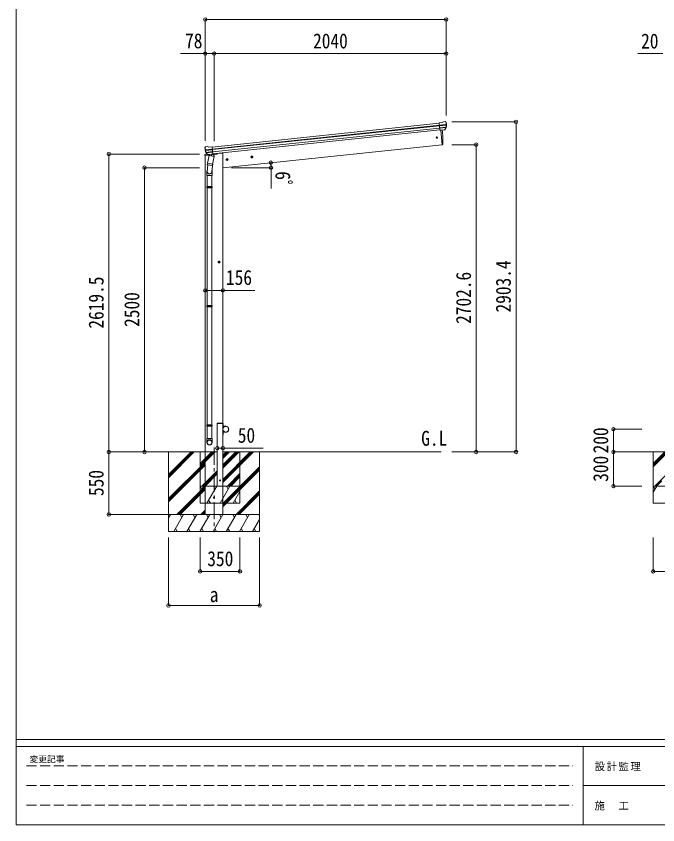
# Model space of a CAD drawing. Units: millimetres at full size, sheet at 1:30. Extents: x -8432 to 8432, y -5820 to 5820.
# Drawn here: x -8432 to -2792, y -5820 to 1292 of the extents above; entities that cross this region are included whole.
import ezdxf
from ezdxf.enums import TextEntityAlignment as Align

# ---------------------------------------------------------------- set-up
doc = ezdxf.new("R2010")
doc.units = ezdxf.units.MM
doc.header["$LTSCALE"] = 30
doc.header["$PDMODE"] = 32
doc.header["$PDSIZE"] = 30
doc.linetypes.add('CHAIN1', pattern=[8, 5, -1, 1, -1])
doc.linetypes.add('DASHED3', pattern=[4, 3, -1])
for name, color, linetype, lineweight in [('0-0_0', 7, 'Continuous', 9), ('0-1_本体', 5, 'CHAIN1', 9), ('0-3_ELV2', 4, 'Continuous', 9), ('0-6_OTH_LINE', 6, 'Continuous', 9), ('0-7_SHAPE', 7, 'Continuous', 9), ('0-9_OUTLINE', 7, 'Continuous', 9), ('F-0_240', 7, 'Continuous', 9)]:
    doc.layers.add(name, color=color, linetype=linetype, lineweight=lineweight)
doc.styles.add('ＭＳ ゴシック', font='')
doc.styles.get('ＭＳ ゴシック').set_extended_font_data('MS Gothic')

msp = doc.modelspace()

# ---------------------------------------------------------------- linework, layer by layer
at = {"layer": '0-0_0'}
for p, q in [((-7221.66, -2540.91), (-6770.52, -2540.91)), ((-7093.02, -2767.48), (-6866.39, -2540.85)), ((-7093.02, -2753.33), (-6880.53, -2540.85)), ((-7093.02, -2739.19), (-6894.67, -2540.85)), ((-7093.02, -2540.91), (-7093.02, -3240.85)), ((-6815.02, -2540.91), (-6815.02, -2990.91)), ((-6815.02, -2643.25), (-6712.67, -2540.91)), ((-6815.02, -2657.4), (-6698.53, -2540.91)), ((-6815.02, -2671.54), (-6684.39, -2540.91)), ((-6815.02, -2540.91), (-6665.02, -2540.91)), ((-6615.02, -2597.85), (-6558.02, -2540.85)), ((-6615.02, -2583.7), (-6572.16, -2540.85)), ((-6615.02, -2569.56), (-6586.31, -2540.85)), ((-6615.02, -2540.91), (-4696.08, -2540.91)), ((-6615.02, -2809.98), (-6345.95, -2540.91)), ((-6615.02, -2795.83), (-6360.09, -2540.91)), ((-6615.02, -2781.69), (-6374.23, -2540.91)), ((-6615.02, -2683.67), (-6472.25, -2540.91)), ((-6615.02, -2669.53), (-6486.4, -2540.91)), ((-6615.02, -2655.39), (-6500.54, -2540.91)), ((-6465.02, -2990.91), (-6465.02, -2540.91)), ((-6293.02, -2540.91), (-6293.02, -3240.85)), ((-2932.88, -2540.91), (-2682.88, -2540.91)), ((-2832.88, -2540.9), (-2832.88, -2990.91)), ((-2832.88, -2643.25), (-2730.53, -2540.9)), ((-2832.88, -2657.39), (-2716.39, -2540.9)), ((-2832.88, -2671.54), (-2702.25, -2540.9)), ((-7093.02, -2951.32), (-6771.02, -2629.33)), ((-7093.02, -2965.46), (-6771.02, -2643.47)), ((-7093.02, -2979.61), (-6771.02, -2657.61)), ((-6615.02, -2993.82), (-6293.02, -2671.83)), ((-6615.02, -3007.96), (-6293.02, -2685.97)), ((-6615.02, -3022.11), (-6293.02, -2700.11)), ((-6800.54, -2840.91), (-6665.02, -2705.39)), ((-6786.4, -2840.91), (-6665.02, -2719.53)), ((-6772.26, -2840.91), (-6665.02, -2733.67)), ((-6574.27, -2840.91), (-6465.02, -2731.66)), ((-6560.12, -2840.91), (-6465.02, -2745.8)), ((-6545.98, -2840.91), (-6465.02, -2759.94)), ((-2818.4, -2840.91), (-2682.88, -2705.38)), ((-7020.41, -3090.85), (-6771.02, -2841.46)), ((-6815.02, -2894.02), (-6784.35, -2840.91)), ((-6815.02, -2840.91), (-6465.02, -2840.91)), ((-6799.35, -2866.89), (-6814.36, -2840.91)), ((-6755.49, -2990.9), (-6668.88, -2840.91)), ((-6683.88, -2866.89), (-6698.89, -2840.91)), ((-6640.02, -2990.91), (-6553.41, -2840.91)), ((-6568.41, -2866.89), (-6583.42, -2840.91)), ((-2832.88, -2894.02), (-2802.22, -2840.9)), ((-2832.88, -2840.91), (-2482.88, -2840.91)), ((-2817.22, -2866.89), (-2832.22, -2840.91)), ((-2804.26, -2840.91), (-2757.88, -2794.53)), ((-7006.27, -3090.85), (-6771.02, -2855.6)), ((-6992.13, -3090.85), (-6771.02, -2869.74)), ((-6524.55, -2990.91), (-6465.02, -2887.8)), ((-6499.91, -3090.85), (-6293.02, -2883.96)), ((-6485.77, -3090.85), (-6293.02, -2898.1)), ((-6471.63, -3090.85), (-6293.02, -2912.24)), ((-6740.49, -2964.93), (-6725.49, -2990.9)), ((-6625.02, -2964.92), (-6610.02, -2990.91)), ((-6509.55, -2964.93), (-6494.55, -2990.91)), ((-6815.02, -2990.91), (-6465.02, -2990.91)), ((-6808.28, -3090.85), (-6770.52, -3053.09)), ((-2832.88, -2990.91), (-2482.88, -2990.91)), ((-6293.02, -3090.85), (-7093.02, -3090.85)), ((-7093.02, -3119.79), (-7076.31, -3090.85)), ((-7091.31, -3116.83), (-7093.02, -3113.87)), ((-7047.44, -3240.85), (-6960.84, -3090.85)), ((-6975.84, -3116.83), (-6990.84, -3090.85)), ((-6931.97, -3240.85), (-6845.37, -3090.85)), ((-6860.37, -3116.83), (-6875.37, -3090.85)), ((-6816.5, -3240.85), (-6729.9, -3090.85)), ((-6794.14, -3090.85), (-6770.52, -3067.23)), ((-6779.99, -3090.85), (-6770.52, -3081.37)), ((-6744.9, -3116.83), (-6759.9, -3090.85)), ((-6701.03, -3240.85), (-6614.43, -3090.85)), ((-6629.43, -3116.83), (-6644.43, -3090.85)), ((-6585.56, -3240.85), (-6498.96, -3090.85)), ((-6513.96, -3116.83), (-6528.96, -3090.85)), ((-6470.09, -3240.85), (-6383.49, -3090.85)), ((-6398.49, -3116.83), (-6413.49, -3090.85)), ((-6293.02, -3099.51), (-6298.02, -3090.85)), ((-6354.63, -3240.85), (-6293.02, -3134.14)), ((-7093.02, -3240.85), (-6293.02, -3240.85)), ((-7032.44, -3214.87), (-7017.45, -3240.85)), ((-6916.97, -3214.87), (-6901.98, -3240.85)), ((-6801.5, -3214.87), (-6786.51, -3240.85)), ((-6686.03, -3214.87), (-6671.03, -3240.85)), ((-6570.56, -3214.87), (-6555.57, -3240.85)), ((-6455.1, -3214.87), (-6440.1, -3240.85)), ((-6339.63, -3214.87), (-6324.63, -3240.85))]:
    msp.add_line(p, q, dxfattribs=at)
at = {"layer": '0-1_本体'}
msp.add_line((-6693.02, -2502.61), (-6693.02, -3245.93), dxfattribs=at)
at = {"layer": '0-3_ELV2'}
for p, q in [((-4688.21, 355.67), (-4714.74, 352.89)), ((-4688.21, 355.67), (-4676.61, 362.64)), ((-4675.38, 363.05), (-4661.9, 364.47)), ((-4658.23, 363.39), (-4658.23, 363.39)), ((-4658.23, 363.39), (-4653.05, 359.19)), ((-4651.66, 355.49), (-4651.97, 357.34)), ((-6710.61, 141.1), (-4714.53, 350.9)), ((-6708.63, 122.2), (-4712.54, 332)), ((-6708.2, 118.02), (-4712.1, 327.82)), ((-6706.1, 98.17), (-4710.01, 307.96)), ((-4708.25, 291.23), (-6704.34, 81.43)), ((-4707.95, 288.33), (-4714.74, 352.89)), ((-4712.58, 332.36), (-4652.84, 338.64)), ((-4652.36, 332.77), (-4711.96, 326.5)), ((-4653.2, 316.01), (-4710.23, 310.02)), ((-4654.59, 311.35), (-4709.76, 305.55)), ((-4664.6, 293.12), (-4707.97, 288.56)), ((-4707.95, 288.33), (-4698.01, 289.38)), ((-4701.07, 289.06), (-4687.68, 161.67)), ((-4698.01, 289.38), (-4697.73, 289.31)), ((-4697.73, 289.31), (-4672.4, 291.98)), ((-4672.4, 291.98), (-4672.15, 292.1)), ((-4672.15, 292.1), (-4664.46, 292.9)), ((-4663.15, 294.77), (-4653.7, 313.07)), ((-4662.09, 294.34), (-4651.97, 312.6)), ((-6751.43, 144.85), (-6764.91, 143.44)), ((-6737.34, 140.3), (-6750.14, 144.71)), ((-6737.34, 140.3), (-6710.82, 143.09)), ((-6704.04, 78.54), (-6710.82, 143.09)), ((-4687.68, 161.67), (-6615.02, -40.91)), ((-4687.68, 161.67), (-4685.63, 161.95)), ((-6772.77, 73.94), (-6773.67, 67.1)), ((-6773.06, 132.53), (-6773.14, 134.4)), ((-6768.27, 141.61), (-6772.47, 136.43)), ((-6753.26, 78.3), (-6770.11, 76.53)), ((-6708.66, 122.56), (-6768.4, 116.28)), ((-6768.27, 141.61), (-6768.27, 141.61)), ((-6767.65, 110.44), (-6708.05, 116.71)), ((-6750.14, 74.88), (-6763.84, 90.64)), ((-6763.35, 94.23), (-6706.32, 100.22)), ((-6749.2, 75.52), (-6762.25, 91.46)), ((-6761.02, 89.96), (-6705.85, 95.76)), ((-6739.84, 74.77), (-6747.53, 73.96)), ((-6747.44, 74.2), (-6704.06, 78.76)), ((-6739.57, 74.71), (-6739.84, 74.77)), ((-6714.23, 77.37), (-6739.57, 74.71)), ((-6713.98, 77.49), (-6714.23, 77.37)), ((-6704.04, 78.54), (-6713.98, 77.49)), ((-6699.92, 74.85), (-6670.65, 77.93)), ((-6665.79, 85.48), (-6666.22, 82.25)), ((-6773.67, 67.1), (-6739.94, 70.65)), ((-6770.52, -3090.85), (-6770.52, 67.43)), ((-6568.86, 31.32), (-6588.75, 29.22)), ((-6579.59, 37.73), (-6585.66, 33.32)), ((-6585.66, 33.32), (-6584.88, 25.86)), ((-6584.88, 25.86), (-6578.02, 22.81)), ((-6577.76, 20.32), (-6579.85, 40.22)), ((-6572.73, 34.68), (-6579.59, 37.73)), ((-6350.06, 54.31), (-6369.95, 52.22)), ((-6360.79, 60.73), (-6366.87, 56.32)), ((-6366.87, 56.32), (-6366.08, 48.85)), ((-6366.08, 48.85), (-6359.22, 45.8)), ((-6358.96, 43.32), (-6361.05, 63.21)), ((-6353.94, 57.68), (-6360.79, 60.73)), ((-6639.02, -870.46), (-6659.02, -870.46)), ((-6649.02, -862.95), (-6655.52, -866.7)), ((-6655.52, -866.7), (-6655.52, -874.21)), ((-6655.52, -874.21), (-6649.02, -877.96)), ((-6649.02, -880.46), (-6649.02, -860.46)), ((-6642.52, -866.7), (-6649.02, -862.95)), ((-6665.32, -2290.91), (-6665.21, -2288.85)), ((-6614.72, -2290.91), (-6665.32, -2290.91)), ((-6665.02, -2290.91), (-6665.02, -2840.91)), ((-6615.02, -2290.91), (-6665.02, -2290.91)), ((-6615.83, -2287.91), (-6664.21, -2287.91)), ((-6615.02, -2840.91), (-6615.02, -2290.91)), ((-6615.02, -2290.91), (-6613.02, -2290.91)), ((-6614.72, -2290.91), (-6614.83, -2288.85)), ((-6613.02, -2313.61), (-6613.02, -2290.91)), ((-6590.02, -2313.61), (-6613.02, -2313.61)), ((-6613.02, -2315.61), (-6590.02, -2315.61)), ((-6615.02, -2390.91), (-6613.02, -2390.91)), ((-6613.02, -2366.21), (-6590.02, -2366.21)), ((-6613.02, -2368.21), (-6613.02, -2390.91)), ((-6590.02, -2368.21), (-6613.02, -2368.21))]:
    msp.add_line(p, q, dxfattribs=at)
for points in [[(-6615.02, -3090.85), (-6615.02, 88.09), (-6635.02, 88.09), (-6665.87, 84.85)], [(-6578.02, 22.81), (-6571.95, 27.22), (-6572.73, 34.68)], [(-6359.22, 45.8), (-6353.15, 50.21), (-6353.94, 57.68)], [(-6649.02, -877.96), (-6642.52, -874.21), (-6642.52, -866.7)]]:
    msp.add_lwpolyline(points, dxfattribs=at)
for centre, radius in [((-4734.47, 224.22), 6.5), ((-6578.8, 30.27), 8.5), ((-6578.8, 30.27), 7.7), ((-6578.8, 30.27), 6.5), ((-6360.01, 53.27), 8.5), ((-6360.01, 53.27), 7.7), ((-6360.01, 53.27), 6.5), ((-6649.02, -870.46), 8.5), ((-6649.02, -870.46), 7.7), ((-6649.02, -870.46), 6.5), ((-6590.02, -2340.91), 25), ((-6640.02, -2790.91), 4), ((-6692.77, -2940.85), 5)]:
    msp.add_circle(centre, radius, dxfattribs=at)
for centre, radius, start, end in [((-4675.07, 360.07), 3, 96.02369, 120.97631), ((-4661.38, 359.5), 5, 51.04426, 95.95574), ((-4845.22, 333.84), 192.44, 1.4271, 6.57578), ((-5582.28, 201.88), 900, 357.63919, 5.64986), ((-4664.71, 295.8), 2.99, 285.2717, 331.00739), ((-4656.36, 314.45), 3, 332.69111, 354.20009), ((-4852.56, 334.38), 200.2, 354.20009, 359.53883), ((-4607.57, 340.75), 45.32, 182.67122, 185.64518), ((-4652.17, 331.43), 1.35, 95.1605, 97.91927), ((-4649.57, 332.99), 2.74, 179.02151, 184.43412), ((-4654.6, 314.06), 3, 331, 354.13916), ((-4852.56, 334.38), 202, 354.13916, 6), ((-6764.39, 138.46), 5, 96.04426, 140.95574), ((-6751.11, 141.87), 3, 71.02369, 95.97631), ((-4686.04, 164.93), 3, 278, 357.63919), ((-6572.16, 153.64), 202, 186, 197.86084), ((-6769.79, 73.54), 3, 96, 172.5), ((-6579.23, 151.59), 192.44, 185.42422, 190.5729), ((-6813.12, 108.93), 45.32, 6.35482, 9.32878), ((-6770.43, 110.07), 2.74, 7.56588, 12.97849), ((-6767.55, 109.09), 1.35, 94.08073, 96.8395), ((-6572.16, 153.64), 200.2, 192.46117, 197.79991), ((-6761.57, 92.61), 3, 197.86084, 221), ((-6759.93, 93.36), 3, 197.79991, 219.30889), ((-6747.88, 76.85), 2.99, 220.99261, 266.7283), ((-6671.17, 82.9), 5, 276, 352.5), ((-6664.21, -2288.91), 1, 90, 176.99994), ((-6615.83, -2288.91), 1, 3.00011, 90), ((-6613.02, -2313.61), 2, 180, 270), ((-6590.02, -2340.91), 27.3, 270, 90), ((-6590.02, -2340.91), 25.3, 270, 90), ((-6613.02, -2368.21), 2, 90, 180)]:
    msp.add_arc(centre, radius, start, end, dxfattribs=at)
for centre, major_axis, ratio, start_param, end_param in [((-4653.92, 355.89), (-0.87, 5.91), 0.020485, 0.671432, 1.5691306), ((-4659.32, 360.41), (5.88, -1.31), 0.24881, 0.460585, 0.4641038), ((-4654.94, 356.86), (-2.34, 1.9), 0.995767, 3.9859716, 4.712389), ((-4664.91, 296.1), (-0.11, 3), 0.642905, 3.2459383, 4.203928), ((-4664.78, 295.89), (1.66, -2.51), 0.997631, 5.8041905, 5.8929484), ((-4664.85, 296), (3.53, -2.11), 0.650902, 5.2561448, 5.3289554), ((-4662.48, 296.35), (1.08, 3.13), 0.040856, 2.1135035, 2.1416249), ((-4850.25, 312.43), (-20.92, 199.05), 0.994373, 4.7113789, 4.7277536), ((-6770.14, 134.54), (1.9, 2.34), 0.995767, 1.5707963, 2.2972137), ((-6766.59, 138.92), (-5.48, -2.51), 0.24881, 5.8190815, 5.8226003), ((-6770.93, 133.38), (-0.38, 5.97), 0.020485, 4.7140547, 5.6117533), ((-6569.86, 131.69), (-20.92, 199.05), 0.994373, 1.5554317, 1.5718064), ((-6750.18, 76.93), (-1.71, 2.84), 0.040856, 4.1415604, 4.1696818), ((-6747.75, 77.18), (-0.51, 2.96), 0.642905, 2.0792573, 3.037247), ((-6747.79, 77.08), (-3.02, -2.79), 0.650902, 0.9542299, 1.0270405), ((-6747.84, 76.95), (-1.1, -2.8), 0.997631, 0.3902369, 0.4789948)]:
    msp.add_ellipse(centre, major_axis=major_axis, ratio=ratio, start_param=start_param, end_param=end_param, dxfattribs=at)
at = {"layer": '0-6_OTH_LINE'}
for p, q in [((-6770.52, 1262.49), (-6770.52, 417.81)), ((-4652.64, 1262.49), (-6770.52, 1262.49)), ((-4652.64, 1262.49), (-4652.64, 417.81)), ((-6770.52, 962.49), (-6987.81, 962.49)), ((-6770.52, 962.49), (-6770.52, 195.08)), ((-6692.77, 962.49), (-6770.52, 962.49)), ((-4652.64, 962.49), (-6692.77, 962.49)), ((-6692.77, 962.49), (-6692.77, 193.24)), ((-4652.64, 962.49), (-4652.64, 417.81)), ((-2747.88, 962.49), (-2968.84, 962.49)), ((-4038.94, 362.49), (-4601.8, 362.49)), ((-4038.94, -2540.91), (-4038.94, 362.49)), ((-4388.94, 161.67), (-4601.8, 161.67)), ((-4388.94, 161.67), (-4388.94, -2540.91)), ((-7617.99, 78.58), (-6821.02, 78.58)), ((-7617.99, 78.58), (-7617.99, -2540.91)), ((-7304.46, -2540.91), (-7304.46, -40.91)), ((-7304.46, -40.91), (-6821.02, -40.91)), ((-6770.52, -1120.46), (-6615.02, -1120.46)), ((-6615.02, -1120.46), (-6335.4, -1120.46)), ((-3182.88, -2340.91), (-2932.88, -2340.91)), ((-3182.88, -2340.91), (-3182.88, -2540.9)), ((-7617.99, -2540.91), (-7094.02, -2540.91)), ((-7617.99, -3090.91), (-7617.99, -2540.91)), ((-7304.46, -2540.91), (-7094.02, -2540.91)), ((-6665.02, -2507.34), (-6615.02, -2507.34)), ((-6615.02, -2507.34), (-6261.14, -2507.34)), ((-4388.94, -2540.91), (-4601.8, -2540.91)), ((-4038.94, -2540.91), (-4601.8, -2540.91)), ((-3182.88, -2540.9), (-2932.88, -2540.9)), ((-3182.88, -2540.9), (-3182.88, -2840.91)), ((-3182.88, -2840.91), (-2932.88, -2840.91)), ((-7617.99, -3090.91), (-7094.02, -3090.91)), ((-7093.02, -3890.85), (-7093.02, -3291.85)), ((-6815.02, -3590.85), (-6815.02, -3291.85)), ((-6465.02, -3590.85), (-6465.02, -3291.85)), ((-6293.02, -3890.85), (-6293.02, -3291.85)), ((-2832.88, -3590.85), (-2832.88, -3291.85)), ((-6815.02, -3590.85), (-6465.02, -3590.85)), ((-2482.88, -3590.85), (-2832.88, -3590.85)), ((-6293.02, -3890.85), (-7093.02, -3890.85))]:
    msp.add_line(p, q, dxfattribs=at)
at = {"layer": '0-6_OTH_LINE', "lineweight": 18}
for q in [(-6540.66, -40.91), (-6192.11, -222.41)]:
    msp.add_line((-6192.11, -40.91), q, dxfattribs=at)
at = {"layer": '0-6_OTH_LINE'}
msp.add_arc((-6540.66, -40.91), 348.55, 0, 7.27608, dxfattribs=at)
for p in [(-6770.52, 1262.49), (-4652.64, 1262.49), (-6770.52, 962.49), (-6692.77, 962.49), (-4652.64, 962.49), (-4038.94, 362.49), (-4038.94, 362.49), (-4388.94, 161.67), (-7617.99, 78.58), (-6194.91, 3.24), (-7304.46, -40.91), (-6192.11, -40.91), (-6770.52, -1120.46), (-6615.02, -1120.46), (-3182.88, -2340.91), (-7617.99, -2540.91), (-7304.46, -2540.91), (-6665.02, -2507.34), (-6615.02, -2507.34), (-4388.94, -2540.91), (-4038.94, -2540.91), (-3182.88, -2540.9), (-3182.88, -2840.91), (-7617.99, -3090.91), (-6815.02, -3590.85), (-6465.02, -3590.85), (-2832.88, -3590.85), (-7093.02, -3890.85), (-6293.02, -3890.85)]:
    msp.add_point(p, dxfattribs=at)
at = {"layer": '0-9_OUTLINE'}
for p, q in [((-6746.69, 73.96), (-6706.02, 78.24)), ((-6743.33, 73.66), (-6743.48, 72.93)), ((-6742.86, 71.8), (-6718.11, 62.05)), ((-6713.72, 77.04), (-6716.64, 62.69)), ((-6704.2, 80.12), (-6703.28, 79.93)), ((-6703.28, 79.93), (-6692.07, 63.01)), ((-6736.7, 65.6), (-6750.06, -0.06)), ((-6691.82, 56.47), (-6736.7, 65.6)), ((-6734.53, 68.52), (-6735.18, 65.29)), ((-6705.18, -9.19), (-6691.82, 56.47)), ((-6692.07, 63.01), (-6693.34, 56.78)), ((-6747.65, -15.34), (-6753.21, -71.07)), ((-6752.54, -12.31), (-6750.05, -0.06)), ((-6752.33, -13.7), (-6752.33, -13.7)), ((-6750.99, -14.66), (-6710.03, -23)), ((-6705.18, -9.19), (-6750.06, -0.06)), ((-6704.75, -7.05), (-6711.4, -74.79)), ((-6705.19, -9.19), (-6707.73, -21.66)), ((-6755.36, -108.23), (-6755.36, -73.88)), ((-6709.36, -108.23), (-6755.36, -108.23)), ((-6753.36, -108.23), (-6753.36, -204.97)), ((-6711.36, -108.23), (-6711.36, -204.97)), ((-6709.36, -73.57), (-6709.36, -108.23)), ((-6755.36, -206.97), (-6754.36, -204.97)), ((-6709.36, -206.97), (-6755.36, -206.97)), ((-6710.36, -204.97), (-6754.36, -204.97)), ((-6709.36, -206.97), (-6710.36, -204.97)), ((-6709.36, -206.97), (-6709.36, -214.97)), ((-6709.36, -214.97), (-6755.36, -214.97)), ((-6710.36, -216.97), (-6754.36, -216.97)), ((-6753.36, -216.97), (-6753.36, -1253.16)), ((-6711.36, -216.97), (-6711.36, -1253.16)), ((-6709.36, -214.97), (-6710.36, -216.97)), ((-6755.36, -1255.16), (-6754.36, -1253.16)), ((-6709.36, -1255.16), (-6755.36, -1255.16)), ((-6709.36, -1263.16), (-6755.36, -1263.16)), ((-6710.36, -1253.16), (-6754.36, -1253.16)), ((-6710.36, -1265.16), (-6754.36, -1265.16)), ((-6753.36, -1265.16), (-6753.36, -2301.35)), ((-6711.36, -1265.16), (-6711.36, -2301.35)), ((-6709.36, -1255.16), (-6710.36, -1253.16)), ((-6709.36, -1263.16), (-6710.36, -1265.16)), ((-6709.36, -1255.16), (-6709.36, -1263.16)), ((-6755.36, -2303.35), (-6754.36, -2301.35)), ((-6709.36, -2303.35), (-6755.36, -2303.35)), ((-6709.36, -2311.35), (-6755.36, -2311.35)), ((-6710.36, -2301.35), (-6754.36, -2301.35)), ((-6710.36, -2313.35), (-6754.36, -2313.35)), ((-6753.36, -2313.35), (-6753.36, -2423.35)), ((-6711.36, -2313.35), (-6711.36, -2423.35)), ((-6709.36, -2303.35), (-6710.36, -2301.35)), ((-6709.36, -2311.35), (-6710.36, -2313.35)), ((-6709.36, -2303.35), (-6709.36, -2311.35)), ((-6755.36, -2457.49), (-6755.36, -2423.35)), ((-6709.36, -2423.35), (-6755.36, -2423.35)), ((-6709.36, -2457.49), (-6709.36, -2423.35))]:
    msp.add_line(p, q, dxfattribs=at)
for points in [[(-6755.36, -206.97), (-6755.36, -214.97), (-6754.36, -216.97)], [(-6755.36, -1255.16), (-6755.36, -1263.16), (-6754.36, -1265.16)], [(-6755.36, -2303.35), (-6755.36, -2311.35), (-6754.36, -2313.35)]]:
    msp.add_lwpolyline(points, dxfattribs=at)
for centre, radius, start, end in [((-6746.74, 74.46), 0.5, 240.73754, 276), ((-6743.82, 73.76), 0.5, 348.5, 96), ((-6742.5, 72.73), 1, 168.5, 248.5), ((-6713.14, 76.88), 0.604, 93.09842, 164.70595), ((-6706.07, 78.73), 0.5, 276, 311.26246), ((-6717.63, 62.97), 1.03, 242.53897, 344.46569), ((-6750.64, -12.73), 1.95, 167.54017, 209.97766), ((-6750.59, -12.7), 2, 209.90962, 258.5), ((-6709.63, -21.04), 2, 258.5, 341.96843), ((-6725.36, -73.88), 30, 177.45142, 180)]:
    msp.add_arc(centre, radius, start, end, dxfattribs=at)
for centre, major_axis, ratio, start_param, end_param in [((-6732.36, -73.57), (23, 0), 0.996195, 2.621936, 6.6074797), ((-6732.36, -73.57), (21, 0), 0.996195, 3.0215498, 6.2247991), ((-6732.36, -2455.75), (-23, 0), 0.996195, 3.1415927, 6.2831853), ((-6732.36, -2457.49), (-23, 0), 0.996195, 3.1415927, 6.2831853), ((-6732.36, -2457.49), (0, -23.43), 0.981806, 4.712389, 7.8539816)]:
    msp.add_ellipse(centre, major_axis=major_axis, ratio=ratio, start_param=start_param, end_param=end_param, dxfattribs=at)
msp.add_ellipse((-6732.36, -2457.49), major_axis=(21, 0), ratio=0.996195, dxfattribs=at)
at = {"layer": 'F-0_240', "color": 5}
for p, q in [((-8432.06, 5820), (-8432.06, -5820)), ((-8432.06, -5070), (8007.94, -5070)), ((-8432.06, -5130), (5341.19, -5130)), ((-3448.82, -5130), (-3448.82, -5820)), ((-3448.82, -5475), (2701.18, -5475)), ((-8432.06, -5820), (8007.94, -5820))]:
    msp.add_line(p, q, dxfattribs=at)
at = {"layer": 'F-0_240', "color": 4, "linetype": 'DASHED3'}
for p, q in [((-8342.06, -5302.5), (-3538.82, -5302.5)), ((-8342.06, -5475), (-3538.82, -5475)), ((-8342.06, -5647.5), (-3538.82, -5647.5))]:
    msp.add_line(p, q, dxfattribs=at)

# ---------------------------------------------------------------- texts
at = {"layer": '0-6_OTH_LINE', "color": 7, "style": 'ＭＳ ゴシック', "width": 0.85}
for s, p in [('78', (-6947.55, 969.38)), ('2040', (-5822.7, 968.49)), ('20', (-2939.36, 967.47)), ('156', (-6588.09, -1111.48)), ('50', (-6484.36, -2499.81)), ('350', (-6752.52, -3584.85)), ('a', (-6730.52, -3900.85))]:
    msp.add_text(s, height=132, dxfattribs=at).set_placement(p, align=Align.BOTTOM_LEFT)
for s, rotation, p in [('6ﾟ', 270, (-6192.56, -72.43)), ('2903.4', 90, (-4044.94, -1314.21)), ('2702.6', 90, (-4394.94, -1414.62)), ('2619.5', 90, (-7623.99, -1456.16)), ('2500', 90, (-7310.46, -1440.91)), ('200', 90, (-3188.88, -2553.41)), ('300', 90, (-3188.88, -2803.41)), ('550', 90, (-7623.99, -2928.41))]:
    msp.add_text(s, height=132, rotation=rotation, dxfattribs=at).set_placement(p, align=Align.BOTTOM_LEFT)
at = {"layer": '0-7_SHAPE', "style": 'ＭＳ ゴシック', "width": 0.85}
msp.add_text('G.L', height=132, dxfattribs=at).set_placement((-4872.34, -2525.94), align=Align.BOTTOM_LEFT)
at = {"layer": 'F-0_240', "style": 'ＭＳ ゴシック'}
msp.add_text('変更記事', height=54.99, dxfattribs=at).set_placement((-8314.83, -5287.5), align=Align.BOTTOM_LEFT)
at = {"layer": 'F-0_240', "char_height": 65.98, "attachment_point": 7, "style": 'ＭＳ ゴシック'}
for s, insert in [('\\T1.17;設計監理', (-3347.49, -5347.5)), ('\\T1.17;施\u3000工', (-3347.49, -5692.5))]:
    msp.add_mtext(s, dxfattribs=dict(at, insert=insert))

doc.saveas('drawing.dxf')
